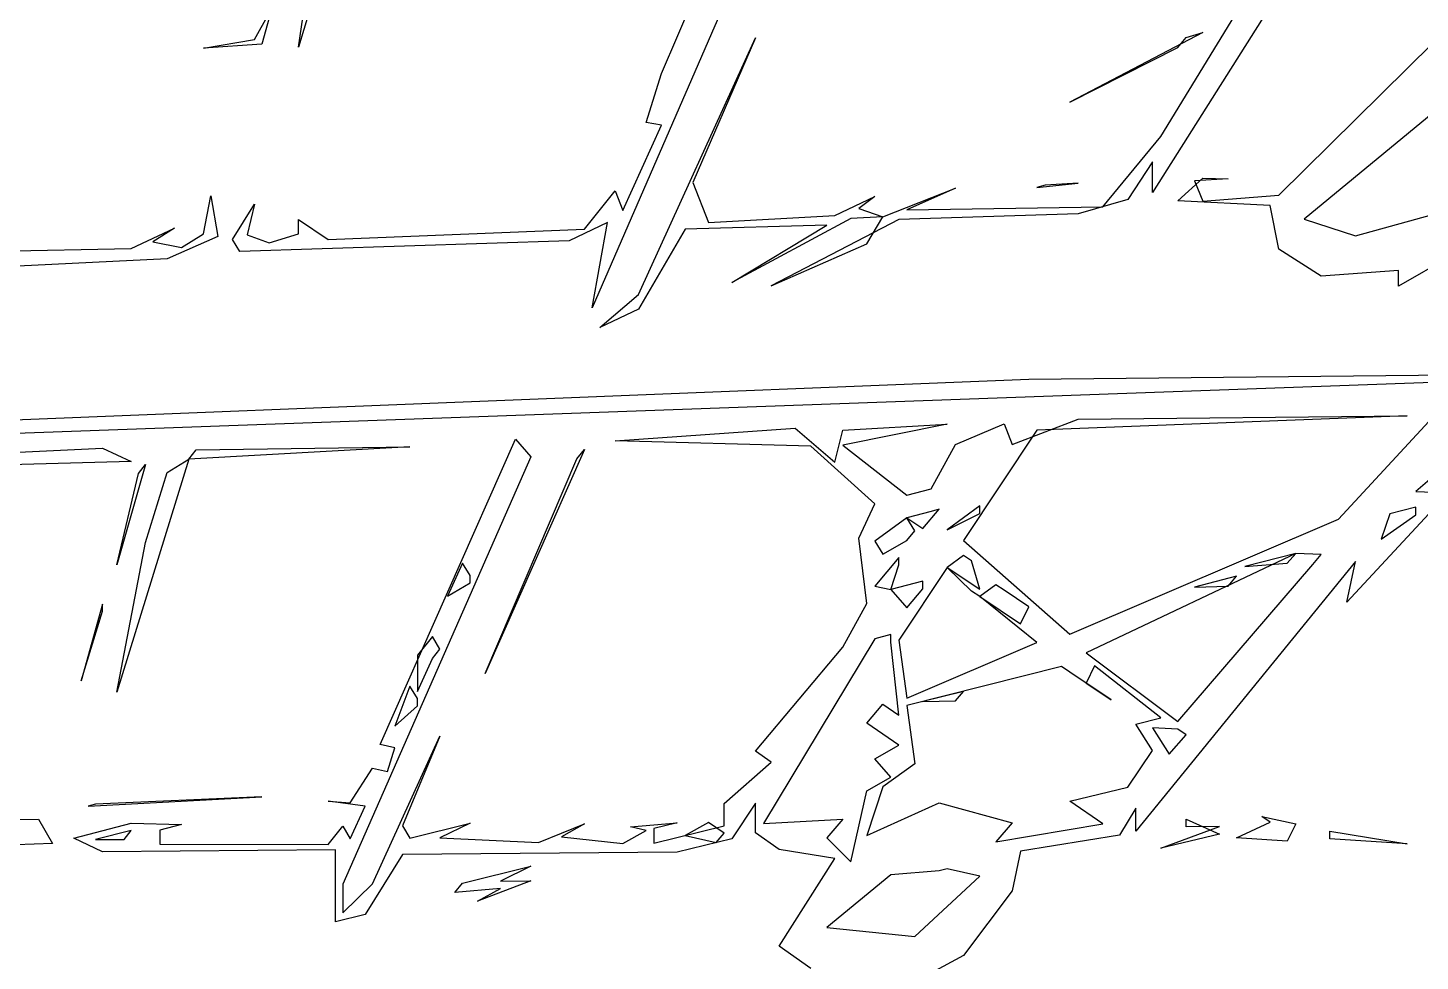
# Model space of a CAD drawing. Extents: x -13044 to 47959, y -15328 to 42462.
# Drawn here: x 15031 to 27140, y 20362 to 28482 of the extents above; entities that cross this region are included whole.
import ezdxf

# ---------------------------------------------------------------- set-up
doc = ezdxf.new("R2010")
doc.units = 0

msp = doc.modelspace()

# ---------------------------------------------------------------- linework, layer by layer
for p, q in [((20543.5583, 28083.5008), (22956.7695, 33728.0899)), ((20543.5583, 28083.5008, 3442.7083), (22956.7695, 33728.0899, 3833.3333)), ((23238.7798, 33627.8717), (19938.3684, 26047.2543)), ((23238.7798, 33627.8717, 3817.7083), (19938.3684, 26047.2543, 3291.6667)), ((18419.2407, 33243.2381), (17065.6933, 28339.4041)), ((18419.2407, 33243.2381, 3921.875), (17065.6933, 28339.4041, 3552.0833)), ((18877.4621, 33278.0237), (17385.1298, 28314.7201)), ((18877.4621, 33278.0237, 3911.4583), (17385.1298, 28314.7201, 3541.6667)), ((27102.3662, 30679.8982), (24813.4372, 27048.9879)), ((27102.3662, 30679.8982, 3489.5833), (24813.4372, 27048.9879, 3260.4167)), ((24885.9765, 27535.4513), (26280.5466, 29821.2956)), ((24885.9765, 27535.4513, 3296.875), (26280.5466, 29821.2956, 3442.7083)), ((17385.1298, 28314.7201), (17513.397, 29168.579)), ((17385.1298, 28314.7201, 3541.6667), (17513.397, 29168.579, 3609.375)), ((17002.0162, 28381.7151), (17129.4403, 28608.9762)), ((17002.0162, 28381.7151, 3557.2917), (17129.4403, 28608.9762, 3572.9167)), ((16558.2242, 28304.1229), (17002.0162, 28381.7151)), ((16558.2242, 28304.1229, 3562.5), (17002.0162, 28381.7151, 3557.2917)), ((17065.6933, 28339.4041), (16558.2242, 28304.1229)), ((17065.6933, 28339.4041, 3552.0833), (16558.2242, 28304.1229, 3562.5)), ((20341.1456, 26162.9883), (21360.1186, 28395.503)), ((20341.1456, 26162.9883, 3291.6667), (21360.1186, 28395.503, 3447.9167)), ((21360.1186, 28395.503), (20814.5119, 27135.7438)), ((21360.1186, 28395.503, 3447.9167), (20814.5119, 27135.7438, 3359.375)), ((25249.9512, 28441.1824), (24092.6865, 27836.0779)), ((25249.9512, 28441.1824, 3359.375), (24092.6865, 27836.0779, 3338.5417)), ((25031.3103, 28310.2035), (25104.1051, 28398.257)), ((25031.3103, 28310.2035, 3354.1667), (25104.1051, 28398.257, 3359.375)), ((25104.1051, 28398.257), (25249.9512, 28441.1824)), ((25104.1051, 28398.257, 3359.375), (25249.9512, 28441.1824, 3359.375)), ((25910.521, 27025.187), (27252.9472, 28352.4906)), ((25910.521, 27025.187, 3234.375), (27252.9472, 28352.4906, 3307.2917)), ((24092.6865, 27836.0779), (25031.3103, 28310.2035)), ((24092.6865, 27836.0779, 3338.5417), (25031.3103, 28310.2035, 3354.1667)), ((20408.5403, 27657.7233), (20543.5583, 28083.5008)), ((20408.5403, 27657.7233, 3411.4583), (20543.5583, 28083.5008, 3442.7083)), ((27252.9472, 27742.0983), (26132.2737, 26818.7171)), ((27252.9472, 27742.0983, 3260.4167), (26132.2737, 26818.7171, 3213.5417)), ((20206.5839, 26892.7803), (20543.5583, 27633.9677)), ((20206.5839, 26892.7803, 3354.1667), (20543.5583, 27633.9677, 3406.25)), ((20543.5583, 27633.9677), (20408.5403, 27657.7233)), ((20543.5583, 27633.9677, 3406.25), (20408.5403, 27657.7233, 3411.4583)), ((24379.978, 26925.8341), (24885.9765, 27535.4513)), ((24379.978, 26925.8341, 3260.4167), (24885.9765, 27535.4513, 3296.875)), ((24813.4372, 27315.0342), (24596.3277, 26987.3031)), ((24813.4372, 27315.0342, 3281.25), (24596.3277, 26987.3031, 3260.4167)), ((24813.4372, 27048.9879), (24813.4372, 27315.0342)), ((24813.4372, 27048.9879, 3260.4167), (24813.4372, 27315.0342, 3281.25)), ((20814.5119, 27135.7438), (20950.4495, 26789.1281)), ((20814.5119, 27135.7438, 3359.375), (20950.4495, 26789.1281, 3328.125)), ((23806.7291, 27092.8186), (24164.3839, 27129.2321)), ((23806.7291, 27092.8186, 3286.4583), (24164.3839, 27129.2321, 3281.25)), ((24164.3839, 27129.2321), (23878.0939, 27113.2863)), ((24164.3839, 27129.2321, 3281.25), (23878.0939, 27113.2863, 3286.4583)), ((25031.3103, 26977.6327), (25249.9512, 27173.0097)), ((25031.3103, 26977.6327, 3250), (25249.9512, 27173.0097, 3260.4167)), ((25469.3638, 27168.4852), (25176.9853, 27152.2788)), ((25469.3638, 27168.4852, 3255.2083), (25176.9853, 27152.2788, 3260.4167)), ((25176.9853, 27152.2788), (25249.9512, 26972.7719)), ((25176.9853, 27152.2788, 3260.4167), (25249.9512, 26972.7719, 3244.7917)), ((25249.9512, 27173.0097), (25469.3638, 27168.4852)), ((25249.9512, 27173.0097, 3260.4167), (25469.3638, 27168.4852, 3255.2083)), ((16558.2242, 26690.063), (16621.4152, 27019.6682)), ((16558.2242, 26690.063, 3427.0833), (16621.4152, 27019.6682, 3453.125)), ((16621.4152, 27019.6682), (16684.6753, 26666.0156)), ((16621.4152, 27019.6682, 3453.125), (16684.6753, 26666.0156, 3421.875)), ((19871.5029, 26730.481), (20139.4168, 27065.0538)), ((19871.5029, 26730.481, 3348.9583), (20139.4168, 27065.0538, 3369.7917)), ((20139.4168, 27065.0538), (20206.5839, 26892.7803)), ((20139.4168, 27065.0538, 3369.7917), (20206.5839, 26892.7803, 3354.1667)), ((22049.151, 26848.849), (22396.6326, 27014.4681)), ((22049.151, 26848.849, 3307.2917), (22396.6326, 27014.4681, 3312.5)), ((22396.6326, 27014.4681), (22257.401, 26909.023)), ((22396.6326, 27014.4681, 3312.5), (22257.401, 26909.023, 3307.2917)), ((22466.3683, 26838.9015), (23097.6119, 27086.2124)), ((22466.3683, 26838.9015, 3296.875), (23097.6119, 27086.2124, 3302.0833)), ((23097.6119, 27086.2124), (22676.0567, 26899.266)), ((23097.6119, 27086.2124, 3302.0833), (22676.0567, 26899.266, 3296.875)), ((23878.0939, 27113.2863), (23806.7291, 27092.8186)), ((23878.0939, 27113.2863, 3286.4583), (23806.7291, 27092.8186, 3286.4583)), ((25249.9512, 26972.7719), (25910.521, 27025.187)), ((25249.9512, 26972.7719, 3244.7917), (25910.521, 27025.187, 3234.375)), ((28317.1629, 27018.5706), (26952.1439, 26235.7774)), ((28317.1629, 27018.5706, 3182.2917), (26952.1439, 26235.7774, 3151.0417)), ((16811.4032, 26641.9155), (17002.0162, 26948.4125)), ((16811.4032, 26641.9155, 3416.6667), (17002.0162, 26948.4125, 3437.5)), ((17002.0162, 26948.4125), (16938.4089, 26680.0459)), ((17002.0162, 26948.4125, 3437.5), (16938.4089, 26680.0459, 3416.6667)), ((22257.401, 26909.023), (22466.3683, 26838.9015)), ((22257.401, 26909.023, 3307.2917), (22466.3683, 26838.9015, 3296.875)), ((22676.0567, 26899.266), (24379.978, 26925.8341)), ((22676.0567, 26899.266, 3296.875), (24379.978, 26925.8341, 3260.4167)), ((24596.3277, 26987.3031), (24164.3839, 26864.5798)), ((24596.3277, 26987.3031, 3260.4167), (24164.3839, 26864.5798, 3260.4167)), ((25836.7778, 26937.3721), (25031.3103, 26977.6327)), ((25836.7778, 26937.3721, 3229.1667), (25031.3103, 26977.6327, 3250)), ((25910.521, 26555.4828), (25836.7778, 26937.3721)), ((25910.521, 26555.4828, 3197.9167), (25836.7778, 26937.3721, 3229.1667)), ((26578.1484, 26673.4076), (27555.19, 26944.1838)), ((26578.1484, 26673.4076, 3192.7083), (27555.19, 26944.1838, 3192.7083)), ((17385.1298, 26689.1167), (17385.1298, 26814.1632)), ((17385.1298, 26814.1632), (17641.947, 26640.622)), ((17385.1298, 26689.1167, 3406.25), (17385.1298, 26814.1632, 3416.6667)), ((17385.1298, 26814.1632, 3416.6667), (17641.947, 26640.622, 3395.8333)), ((20072.3252, 26789.3714), (19737.9971, 26627.5444)), ((20072.3252, 26789.3714, 3348.9583), (19737.9971, 26627.5444, 3343.75)), ((19938.3684, 26047.2543), (20072.3252, 26789.3714)), ((19938.3684, 26047.2543, 3291.6667), (20072.3252, 26789.3714, 3348.9583)), ((21979.8932, 26763.8467), (20746.6585, 26729.8048)), ((21979.8932, 26763.8467, 3302.0833), (20746.6585, 26729.8048, 3328.125)), ((20950.4495, 26789.1281), (22049.151, 26848.849)), ((20950.4495, 26789.1281, 3328.125), (22049.151, 26848.849, 3307.2917)), ((22187.9048, 26823.8402), (21154.9351, 26267.7282)), ((22187.9048, 26823.8402, 3302.0833), (21154.9351, 26267.7282, 3281.25)), ((21154.9351, 26267.7282), (21979.8932, 26763.8467)), ((21154.9351, 26267.7282, 3281.25), (21979.8932, 26763.8467, 3302.0833)), ((22606.0802, 26813.795), (21497.2972, 26236.2728)), ((22606.0802, 26813.795, 3291.6667), (21497.2972, 26236.2728, 3270.8333)), ((22466.3683, 26838.9015), (22187.9048, 26823.8402)), ((22466.3683, 26838.9015, 3296.875), (22187.9048, 26823.8402, 3302.0833)), ((22326.9769, 26603.2443), (22466.3683, 26838.9015)), ((22326.9769, 26603.2443, 3281.25), (22466.3683, 26838.9015, 3296.875)), ((24164.3839, 26864.5798), (22606.0802, 26813.795)), ((24164.3839, 26864.5798, 3260.4167), (22606.0802, 26813.795, 3291.6667)), ((26132.2737, 26818.7171), (26578.1484, 26673.4076)), ((26132.2737, 26818.7171, 3213.5417), (26578.1484, 26673.4076, 3192.7083)), ((15930.0909, 26562.5485), (16306.1493, 26738.0006)), ((15930.0909, 26562.5485, 3432.2917), (16306.1493, 26738.0006, 3437.5)), ((16306.1493, 26738.0006), (16117.8131, 26619.2099)), ((16306.1493, 26738.0006, 3437.5), (16117.8131, 26619.2099, 3432.2917)), ((16684.6753, 26666.0156), (16243.3022, 26471.3567)), ((16684.6753, 26666.0156, 3421.875), (16243.3022, 26471.3567, 3416.6667)), ((16369.0649, 26571.0916), (16558.2242, 26690.063)), ((16369.0649, 26571.0916, 3421.875), (16558.2242, 26690.063, 3427.0833)), ((16874.8712, 26536.4718), (16811.4032, 26641.9155)), ((16874.8712, 26536.4718, 3406.25), (16811.4032, 26641.9155, 3416.6667)), ((16938.4089, 26680.0459), (17129.4403, 26612.6267)), ((16938.4089, 26680.0459, 3416.6667), (17129.4403, 26612.6267, 3406.25)), ((17129.4403, 26612.6267), (17385.1298, 26689.1167)), ((17129.4403, 26612.6267, 3406.25), (17385.1298, 26689.1167, 3406.25)), ((17641.947, 26640.622), (19871.5029, 26730.481)), ((17641.947, 26640.622, 3395.8333), (19871.5029, 26730.481, 3348.9583)), ((20746.6585, 26729.8048), (20341.1456, 26034.7676)), ((20746.6585, 26729.8048, 3328.125), (20341.1456, 26034.7676, 3281.25)), ((14207.0816, 26529.0158), (15930.0909, 26562.5485)), ((14207.0816, 26529.0158, 3473.9583), (15930.0909, 26562.5485, 3432.2917)), ((16117.8131, 26619.2099), (16369.0649, 26571.0916)), ((16117.8131, 26619.2099, 3432.2917), (16369.0649, 26571.0916, 3421.875)), ((19737.9971, 26627.5444), (16874.8712, 26536.4718)), ((19737.9971, 26627.5444, 3343.75), (16874.8712, 26536.4718, 3406.25)), ((21497.2972, 26236.2728), (22326.9769, 26603.2443)), ((21497.2972, 26236.2728, 3270.8333), (22326.9769, 26603.2443, 3281.25)), ((26280.5466, 26321.7335), (25910.521, 26555.4828)), ((26280.5466, 26321.7335, 3171.875), (25910.521, 26555.4828, 3197.9167)), ((16243.3022, 26471.3567), (13604.1677, 26344.4445)), ((16243.3022, 26471.3567, 3416.6667), (13604.1677, 26344.4445, 3473.9583)), ((26952.1439, 26371.0972), (26280.5466, 26321.7335)), ((26952.1439, 26371.0972, 3161.4583), (26280.5466, 26321.7335, 3171.875)), ((26952.1439, 26235.7774), (26952.1439, 26371.0972)), ((26952.1439, 26235.7774, 3151.0417), (26952.1439, 26371.0972, 3161.4583)), ((20005.3091, 25874.699), (20341.1456, 26162.9883)), ((20005.3091, 25874.699, 3276.0417), (20341.1456, 26162.9883, 3291.6667)), ((20341.1456, 26034.7676), (20005.3091, 25874.699)), ((20341.1456, 26034.7676, 3281.25), (20005.3091, 25874.699, 3276.0417)), ((29790.4694, 25488.1527), (13185.9327, 24890.5001)), ((29790.4694, 25488.1527, 3036.4583), (13185.9327, 24890.5001, 3359.375)), ((23735.4472, 25424.0554), (29790.4694, 25488.1527)), ((23735.4472, 25424.0554, 3156.25), (29790.4694, 25488.1527, 3036.4583)), ((10173.6424, 24883.6916), (23735.4472, 25424.0554)), ((10173.6424, 24883.6916, 3437.5), (23735.4472, 25424.0554, 3156.25)), ((23593.131, 24858.298), (24164.3839, 25078.1768)), ((23593.131, 24858.298, 3114.5833), (24164.3839, 25078.1768, 3119.7917)), ((27027.2103, 25105.356), (23806.7291, 24981.7452)), ((27027.2103, 25105.356, 3062.5), (23806.7291, 24981.7452, 3119.7917)), ((24164.3839, 25078.1768), (27027.2103, 25105.356)), ((24164.3839, 25078.1768, 3119.7917), (27027.2103, 25105.356, 3062.5)), ((26429.171, 24206.4738), (27252.9472, 25097.0651)), ((26429.171, 24206.4738, 3005.2083), (27252.9472, 25097.0651, 3057.2917)), ((20139.4168, 24888.9852), (21703.652, 24998.2861)), ((20139.4168, 24888.9852, 3192.7083), (21703.652, 24998.2861, 3166.6667)), ((21703.652, 24998.2861), (22049.151, 24702.9455)), ((21703.652, 24998.2861, 3166.6667), (22049.151, 24702.9455, 3135.4167)), ((22049.151, 24702.9455), (22118.4882, 24982.0105)), ((22049.151, 24702.9455, 3135.4167), (22118.4882, 24982.0105, 3156.25)), ((22118.4882, 24982.0105), (23027.15, 25033.7634)), ((23027.15, 25033.7634), (22118.4882, 24851.8812)), ((22118.4882, 24982.0105, 3156.25), (23027.15, 25033.7634, 3140.625)), ((23027.15, 25033.7634, 3140.625), (22118.4882, 24851.8812, 3145.8333)), ((23097.6119, 24856.1418), (23522.0966, 25036.6384)), ((23097.6119, 24856.1418, 3125), (23522.0966, 25036.6384, 3130.2083)), ((23806.7291, 24981.7452), (23168.1551, 24022.0333)), ((23806.7291, 24981.7452, 3119.7917), (23168.1551, 24022.0333, 3057.2917)), ((23522.0966, 25036.6384), (23593.131, 24858.298)), ((23522.0966, 25036.6384, 3130.2083), (23593.131, 24858.298, 3114.5833)), ((13185.9327, 24709.6943), (15680.7444, 24823.8679)), ((13185.9327, 24709.6943, 3343.75), (15680.7444, 24823.8679, 3291.6667)), ((15680.7444, 24823.8679), (15930.0909, 24710.2892)), ((15680.7444, 24823.8679, 3291.6667), (15930.0909, 24710.2892, 3276.0417)), ((18354.0709, 24835.5007), (16432.0492, 24729.6905)), ((18354.0709, 24835.5007, 3229.1667), (16432.0492, 24729.6905, 3265.625)), ((16495.1023, 24809.6842), (18354.0709, 24835.5007)), ((16495.1023, 24809.6842, 3270.8333), (18354.0709, 24835.5007, 3229.1667)), ((18094.1135, 22246.3246), (19273.0778, 24903.0365)), ((18094.1135, 22246.3246, 3020.8333), (19273.0778, 24903.0365, 3213.5417)), ((19273.0778, 24903.0365), (19405.5402, 24749.2075)), ((19273.0778, 24903.0365, 3213.5417), (19405.5402, 24749.2075, 3197.9167)), ((21841.6148, 24841.4027), (20139.4168, 24888.9852)), ((21841.6148, 24841.4027, 3151.0417), (20139.4168, 24888.9852, 3192.7083)), ((22396.6326, 24340.6963), (21841.6148, 24841.4027)), ((22396.6326, 24340.6963, 3098.9583), (21841.6148, 24841.4027, 3151.0417)), ((22118.4882, 24851.8812), (22676.0567, 24415.4351)), ((22118.4882, 24851.8812, 3145.8333), (22676.0567, 24415.4351, 3098.9583)), ((22886.47, 24471.7152), (23097.6119, 24856.1418)), ((22886.47, 24471.7152, 3098.9583), (23097.6119, 24856.1418, 3125)), ((27555.19, 24836.6909), (27102.3662, 24447.7707)), ((27555.19, 24836.6909, 3031.25), (27102.3662, 24447.7707, 3010.4167)), ((15930.0909, 24710.2892), (13126.4382, 24632.043)), ((15930.0909, 24710.2892, 3276.0417), (13126.4382, 24632.043, 3338.5417)), ((16432.0492, 24729.6905), (15805.2823, 22701.0289)), ((16432.0492, 24729.6905, 3265.625), (15805.2823, 22701.0289, 3109.375)), ((16243.3022, 24614.0525), (16432.0492, 24729.6905)), ((16243.3022, 24614.0525, 3260.4167), (16432.0492, 24729.6905, 3265.625)), ((16432.0492, 24729.6905), (16495.1023, 24809.6842)), ((16432.0492, 24729.6905, 3265.625), (16495.1023, 24809.6842, 3270.8333)), ((19405.5402, 24749.2075), (17770.7809, 21033.3007)), ((19405.5402, 24749.2075, 3197.9167), (17770.7809, 21033.3007, 2927.0833)), ((19871.5029, 24814.7359), (19009.0398, 22864.0461)), ((19871.5029, 24814.7359, 3192.7083), (19009.0398, 22864.0461, 3052.0833)), ((19009.0398, 22864.0461), (19804.7125, 24732.4033)), ((19009.0398, 22864.0461, 3052.0833), (19804.7125, 24732.4033, 3187.5)), ((19804.7125, 24732.4033), (19871.5029, 24814.7359)), ((19804.7125, 24732.4033, 3187.5), (19871.5029, 24814.7359, 3192.7083)), ((16055.171, 24684.2191), (15805.2823, 23811.1782)), ((16055.171, 24684.2191, 3270.8333), (15805.2823, 23811.1782, 3203.125)), ((15805.2823, 23811.1782), (15992.597, 24604.598)), ((15805.2823, 23811.1782, 3203.125), (15992.597, 24604.598, 3265.625)), ((15992.597, 24604.598), (16055.171, 24684.2191)), ((15992.597, 24604.598, 3265.625), (16055.171, 24684.2191, 3270.8333)), ((16055.171, 24004.3187), (16243.3022, 24614.0525)), ((16055.171, 24004.3187, 3213.5417), (16243.3022, 24614.0525, 3260.4167)), ((22676.0567, 24415.4351), (22886.47, 24471.7152)), ((22676.0567, 24415.4351, 3098.9583), (22886.47, 24471.7152, 3098.9583)), ((22257.401, 24042.8986), (22396.6326, 24340.6963)), ((22257.401, 24042.8986, 3078.125), (22396.6326, 24340.6963, 3098.9583)), ((27403.888, 24457.7655), (26503.6155, 23484.0569)), ((27403.888, 24457.7655, 3005.2083), (26503.6155, 23484.0569, 2947.9167)), ((27102.3662, 24447.7707), (27328.3725, 24438.2969)), ((27102.3662, 24447.7707, 3010.4167), (27328.3725, 24438.2969, 3005.2083)), ((22676.0567, 24219.3432), (22396.6326, 24014.6266)), ((22676.0567, 24219.3432, 3083.3333), (22396.6326, 24014.6266, 3072.9167)), ((22886.47, 24275.2844), (22676.0567, 24219.3432)), ((22886.47, 24275.2844, 3083.3333), (22676.0567, 24219.3432, 3083.3333)), ((22676.0567, 24219.3432), (22816.2515, 24125.7374)), ((22746.1138, 24107.1656), (22676.0567, 24219.3432)), ((22676.0567, 24219.3432, 3083.3333), (22816.2515, 24125.7374, 3072.9167)), ((22746.1138, 24107.1656, 3072.9167), (22676.0567, 24219.3432, 3083.3333)), ((22816.2515, 24125.7374), (22956.7695, 24293.9745)), ((22816.2515, 24125.7374, 3072.9167), (22956.7695, 24293.9745, 3083.3333)), ((22956.7695, 24293.9745), (22886.47, 24275.2844)), ((22956.7695, 24293.9745, 3083.3333), (22886.47, 24275.2844, 3083.3333)), ((23309.4861, 24322.0449), (23027.15, 24116.0287)), ((23309.4861, 24322.0449, 3078.125), (23027.15, 24116.0287, 3067.7083)), ((23027.15, 24116.0287), (23309.4861, 24256.3409)), ((23027.15, 24116.0287, 3067.7083), (23309.4861, 24256.3409, 3072.9167)), ((23309.4861, 24256.3409), (23309.4861, 24322.0449)), ((23309.4861, 24256.3409, 3072.9167), (23309.4861, 24322.0449, 3078.125)), ((26877.1668, 24254.3519), (26802.2788, 24032.3471)), ((26877.1668, 24254.3519, 3000), (26802.2788, 24032.3471, 2984.375)), ((26802.2788, 24032.3471), (27102.3662, 24244.5492)), ((26802.2788, 24032.3471, 2984.375), (27102.3662, 24244.5492, 2994.7917)), ((27102.3662, 24312.2897), (26877.1668, 24254.3519)), ((27102.3662, 24312.2897, 3000), (26877.1668, 24254.3519, 3000)), ((27102.3662, 24244.5492), (27102.3662, 24312.2897)), ((27102.3662, 24244.5492, 2994.7917), (27102.3662, 24312.2897, 3000)), ((22676.0567, 24023.2512), (22746.1138, 24107.1656)), ((22676.0567, 24023.2512, 3067.7083), (22746.1138, 24107.1656, 3072.9167)), ((24092.6865, 23207.3573), (26429.171, 24206.4738)), ((24092.6865, 23207.3573, 2973.9583), (26429.171, 24206.4738, 3005.2083)), ((15805.2823, 22701.0289), (16055.171, 24004.3187)), ((15805.2823, 22701.0289, 3109.375), (16055.171, 24004.3187, 3213.5417)), ((22326.9769, 23474.77), (22257.401, 24042.8986)), ((22326.9769, 23474.77, 3031.25), (22257.401, 24042.8986, 3078.125)), ((22396.6326, 24014.6266), (22466.3683, 23902.5891)), ((22396.6326, 24014.6266, 3072.9167), (22466.3683, 23902.5891, 3062.5)), ((22466.3683, 23902.5891), (22676.0567, 24023.2512)), ((22466.3683, 23902.5891, 3062.5), (22676.0567, 24023.2512, 3067.7083)), ((23168.1551, 24022.0333), (24092.6865, 23207.3573)), ((23168.1551, 24022.0333, 3057.2917), (24092.6865, 23207.3573, 2973.9583)), ((22606.0802, 23874.1069), (22396.6326, 23623.3429)), ((22606.0802, 23874.1069, 3057.2917), (22396.6326, 23623.3429, 3041.6667)), ((22606.0802, 23808.7805), (22606.0802, 23874.1069)), ((22606.0802, 23808.7805, 3052.0833), (22606.0802, 23874.1069, 3057.2917)), ((23168.1551, 23890.7769), (23027.15, 23788.2663)), ((23168.1551, 23890.7769, 3046.875), (23027.15, 23788.2663, 3041.6667)), ((23238.7798, 23843.6219), (23168.1551, 23890.7769)), ((23238.7798, 23843.6219, 3041.6667), (23168.1551, 23890.7769, 3046.875)), ((26058.2687, 23909.3117), (24236.1649, 23045.2804)), ((26058.2687, 23909.3117, 2989.5833), (24236.1649, 23045.2804, 2958.3333)), ((26058.2687, 23909.3117), (25616.0697, 23796.0207)), ((26058.2687, 23909.3117, 2989.5833), (25616.0697, 23796.0207, 2989.5833)), ((25984.3512, 23823.2338), (26058.2687, 23909.3117)), ((25984.3512, 23823.2338, 2984.375), (26058.2687, 23909.3117, 2989.5833)), ((26280.5466, 23898.9598), (26058.2687, 23909.3117)), ((26280.5466, 23898.9598, 2984.375), (26058.2687, 23909.3117, 2989.5833)), ((26206.3662, 23812.7353), (26280.5466, 23898.9598)), ((26206.3662, 23812.7353, 2979.1667), (26280.5466, 23898.9598, 2984.375)), ((18811.7832, 23824.8653), (18680.6445, 23536.421)), ((18811.7832, 23824.8653, 3135.4167), (18680.6445, 23536.421, 3114.5833)), ((18877.4621, 23716.0306), (18811.7832, 23824.8653)), ((18877.4621, 23716.0306, 3125), (18811.7832, 23824.8653, 3135.4167)), ((22536.1841, 23594.5563), (22606.0802, 23808.7805)), ((22536.1841, 23594.5563, 3036.4583), (22606.0802, 23808.7805, 3052.0833)), ((23027.15, 23788.2663), (22606.0802, 23155.5165)), ((23027.15, 23788.2663, 3041.6667), (22606.0802, 23155.5165, 3000)), ((23027.15, 23788.2663), (23309.4861, 23599.3002)), ((23238.7798, 23580.9575), (23027.15, 23788.2663)), ((23027.15, 23788.2663, 3041.6667), (23309.4861, 23599.3002, 3020.8333)), ((23238.7798, 23580.9575, 3020.8333), (23027.15, 23788.2663, 3041.6667)), ((23309.4861, 23599.3002), (23238.7798, 23843.6219)), ((23309.4861, 23599.3002, 3020.8333), (23238.7798, 23843.6219, 3041.6667)), ((26578.1484, 23840.1273), (24668.6129, 21493.8351)), ((26578.1484, 23840.1273, 2973.9583), (24668.6129, 21493.8351, 2828.125)), ((25031.3103, 22446.8921), (26206.3662, 23812.7353)), ((25031.3103, 22446.8921, 2895.8333), (26206.3662, 23812.7353, 2979.1667)), ((25616.0697, 23796.0207), (25984.3512, 23823.2338)), ((25616.0697, 23796.0207, 2989.5833), (25984.3512, 23823.2338, 2984.375)), ((26503.6155, 23484.0569), (26578.1484, 23840.1273)), ((26503.6155, 23484.0569, 2947.9167), (26578.1484, 23840.1273, 2973.9583)), ((18680.6445, 23536.421), (18877.4621, 23652.7062)), ((18680.6445, 23536.421, 3114.5833), (18877.4621, 23652.7062, 3119.7917)), ((18877.4621, 23652.7062), (18877.4621, 23716.0306)), ((18877.4621, 23652.7062, 3119.7917), (18877.4621, 23716.0306, 3125)), ((22396.6326, 23623.3429), (22536.1841, 23594.5563)), ((22396.6326, 23623.3429, 3041.6667), (22536.1841, 23594.5563, 3036.4583)), ((22816.2515, 23667.6626), (22536.1841, 23594.5563)), ((22816.2515, 23667.6626, 3036.4583), (22536.1841, 23594.5563, 3036.4583)), ((22816.2515, 23602.2234), (22816.2515, 23667.6626)), ((22816.2515, 23602.2234, 3031.25), (22816.2515, 23667.6626, 3036.4583)), ((23451.1444, 23636.0493), (23309.4861, 23533.5961)), ((23451.1444, 23636.0493, 3020.8333), (23309.4861, 23533.5961, 3015.625)), ((23522.0966, 23588.6375), (23451.1444, 23636.0493)), ((23522.0966, 23588.6375, 3015.625), (23451.1444, 23636.0493, 3020.8333)), ((25542.6736, 23710.3135), (25176.9853, 23616.8208)), ((25542.6736, 23710.3135, 2984.375), (25176.9853, 23616.8208, 2984.375)), ((25176.9853, 23616.8208), (25469.3638, 23624.7073)), ((25176.9853, 23616.8208, 2984.375), (25469.3638, 23624.7073, 2979.1667)), ((25469.3638, 23624.7073), (25542.6736, 23710.3135)), ((25469.3638, 23624.7073, 2979.1667), (25542.6736, 23710.3135, 2984.375)), ((22536.1841, 23594.5563), (22676.0567, 23434.9755)), ((22536.1841, 23594.5563, 3036.4583), (22676.0567, 23434.9755, 3020.8333)), ((22676.0567, 23434.9755), (22816.2515, 23602.2234)), ((22676.0567, 23434.9755, 3020.8333), (22816.2515, 23602.2234, 3031.25)), ((23309.4861, 23533.5961), (23238.7798, 23580.9575)), ((23309.4861, 23533.5961, 3015.625), (23238.7798, 23580.9575, 3020.8333)), ((23806.7291, 23134.5559), (23309.4861, 23533.5961)), ((23309.4861, 23533.5961), (23664.2478, 23295.9654)), ((23806.7291, 23134.5559, 2973.9583), (23309.4861, 23533.5961, 3015.625)), ((23309.4861, 23533.5961, 3015.625), (23664.2478, 23295.9654, 2989.5833)), ((23735.4472, 23446.0722), (23522.0966, 23588.6375)), ((23735.4472, 23446.0722, 3000), (23522.0966, 23588.6375, 3015.625)), ((15680.7444, 23468.4897), (15494.443, 22802.0777)), ((15680.7444, 23468.4897, 3177.0833), (15494.443, 22802.0777, 3125)), ((15494.443, 22802.0777), (15680.7444, 23406.8816)), ((15494.443, 22802.0777, 3125), (15680.7444, 23406.8816, 3171.875)), ((15680.7444, 23406.8816), (15680.7444, 23468.4897)), ((15680.7444, 23406.8816, 3171.875), (15680.7444, 23468.4897, 3177.0833)), ((22118.4882, 23095.1369), (22326.9769, 23474.77)), ((22118.4882, 23095.1369, 3005.2083), (22326.9769, 23474.77, 3031.25)), ((23664.2478, 23295.9654), (23735.4472, 23446.0722)), ((23664.2478, 23295.9654, 2989.5833), (23735.4472, 23446.0722, 3000)), ((18549.7973, 23185.4694), (18419.2407, 23024.5321)), ((18549.7973, 23185.4694, 3088.5417), (18419.2407, 23024.5321, 3078.125)), ((18615.1846, 23076.5213), (18549.7973, 23185.4694)), ((18615.1846, 23076.5213, 3078.125), (18549.7973, 23185.4694, 3088.5417)), ((22396.6326, 23166.8453), (21428.6688, 21558.7157)), ((22396.6326, 23166.8453, 3005.2083), (21428.6688, 21558.7157, 2895.8333)), ((22536.1841, 23202.823), (22396.6326, 23166.8453)), ((22536.1841, 23202.823, 3005.2083), (22396.6326, 23166.8453, 3005.2083)), ((22536.1841, 23137.5342), (22536.1841, 23202.823)), ((22536.1841, 23137.5342, 3000), (22536.1841, 23202.823, 3005.2083)), ((22606.0802, 22502.2525), (22536.1841, 23137.5342)), ((22606.0802, 22502.2525, 2947.9167), (22536.1841, 23137.5342, 3000)), ((22606.0802, 23155.5165), (22676.0567, 22650.6078)), ((22606.0802, 23155.5165, 3000), (22676.0567, 22650.6078, 2958.3333)), ((22676.0567, 22650.6078), (23806.7291, 23134.5559)), ((22676.0567, 22650.6078, 2958.3333), (23806.7291, 23134.5559, 2973.9583)), ((18419.2407, 23024.5321), (18419.2407, 22709.1399)), ((18419.2407, 23024.5321, 3078.125), (18419.2407, 22709.1399, 3052.0833)), ((18549.7973, 22996.0238), (18615.1846, 23076.5213)), ((18549.7973, 22996.0238, 3072.9167), (18615.1846, 23076.5213, 3078.125)), ((21360.1186, 22188.3899), (22118.4882, 23095.1369)), ((21360.1186, 22188.3899, 2947.9167), (22118.4882, 23095.1369, 3005.2083)), ((24236.1649, 23045.2804), (25031.3103, 22446.8921)), ((24236.1649, 23045.2804, 2958.3333), (25031.3103, 22446.8921, 2895.8333)), ((18419.2407, 22709.1399), (18549.7973, 22996.0238)), ((18419.2407, 22709.1399, 3052.0833), (18549.7973, 22996.0238, 3072.9167)), ((24021.0724, 22924.7807), (22676.0567, 22585.2439)), ((24021.0724, 22924.7807, 2953.125), (22676.0567, 22585.2439, 2953.125)), ((24092.6865, 22876.7344), (24021.0724, 22924.7807)), ((24092.6865, 22876.7344, 2947.9167), (24021.0724, 22924.7807, 2953.125)), ((24308.0295, 22930.9802), (24236.1649, 22780.474)), ((24308.0295, 22930.9802, 2947.9167), (24236.1649, 22780.474, 2937.5)), ((24885.9765, 22477.6127), (24308.0295, 22930.9802)), ((24885.9765, 22477.6127, 2901.0417), (24308.0295, 22930.9802, 2947.9167)), ((24452.0104, 22635.662), (24092.6865, 22876.7344)), ((24452.0104, 22635.662, 2921.875), (24092.6865, 22876.7344, 2947.9167)), ((24236.1649, 22780.474), (24452.0104, 22635.662)), ((24236.1649, 22780.474, 2937.5), (24452.0104, 22635.662, 2921.875)), ((18354.0709, 22755.0671), (18223.9482, 22405.9536)), ((18354.0709, 22755.0671, 3057.2917), (18223.9482, 22405.9536, 3031.25)), ((18419.2407, 22646.0615), (18354.0709, 22755.0671)), ((18419.2407, 22646.0615, 3046.875), (18354.0709, 22755.0671, 3057.2917)), ((18419.2407, 22582.9831), (18419.2407, 22646.0615)), ((18419.2407, 22582.9831, 3041.6667), (18419.2407, 22646.0615, 3046.875)), ((23168.1551, 22709.4696), (22816.2515, 22620.6347)), ((23168.1551, 22709.4696, 2953.125), (22816.2515, 22620.6347, 2953.125)), ((23097.6119, 22626.0713), (23168.1551, 22709.4696)), ((23097.6119, 22626.0713, 2947.9167), (23168.1551, 22709.4696, 2953.125)), ((18223.9482, 22405.9536), (18419.2407, 22582.9831)), ((18223.9482, 22405.9536, 3031.25), (18419.2407, 22582.9831, 3041.6667)), ((22326.9769, 22431.9453), (22466.3683, 22597.5613)), ((22326.9769, 22431.9453, 2947.9167), (22466.3683, 22597.5613, 2958.3333)), ((22466.3683, 22597.5613), (22606.0802, 22502.2525)), ((22466.3683, 22597.5613, 2958.3333), (22606.0802, 22502.2525, 2947.9167)), ((22676.0567, 22585.2439), (22746.1138, 22079.7164)), ((22676.0567, 22585.2439, 2953.125), (22746.1138, 22079.7164, 2911.4583)), ((22816.2515, 22620.6347), (23097.6119, 22626.0713)), ((22816.2515, 22620.6347, 2953.125), (23097.6119, 22626.0713, 2947.9167)), ((22606.0802, 22240.9469), (22326.9769, 22431.9453)), ((22606.0802, 22240.9469, 2927.0833), (22326.9769, 22431.9453, 2947.9167)), ((24668.6129, 22423.9083), (24885.9765, 22477.6127)), ((24668.6129, 22423.9083, 2901.0417), (24885.9765, 22477.6127, 2901.0417)), ((24813.4372, 22193.6441), (24668.6129, 22423.9083)), ((24813.4372, 22193.6441, 2880.2083), (24668.6129, 22423.9083, 2901.0417)), ((18029.3039, 21034.9994), (18615.1846, 22318.3176)), ((18029.3039, 21034.9994, 2921.875), (18615.1846, 22318.3176, 3015.625)), ((18615.1846, 22318.3176), (18288.9735, 21540.7735)), ((18615.1846, 22318.3176, 3015.625), (18288.9735, 21540.7735, 2958.3333)), ((25031.3103, 22380.2635), (24813.4372, 22393.1788)), ((24813.4372, 22393.1788), (24958.6008, 22162.6086)), ((25031.3103, 22380.2635, 2890.625), (24813.4372, 22393.1788, 2895.8333)), ((24813.4372, 22393.1788, 2895.8333), (24958.6008, 22162.6086, 2875)), ((24958.6008, 22162.6086), (25104.1051, 22331.5033)), ((24958.6008, 22162.6086, 2875), (25104.1051, 22331.5033, 2885.4167)), ((25104.1051, 22331.5033), (25031.3103, 22380.2635)), ((25104.1051, 22331.5033, 2885.4167), (25031.3103, 22380.2635, 2890.625)), ((18223.9482, 22217.0329), (18094.1135, 22246.3246)), ((18223.9482, 22217.0329, 3015.625), (18094.1135, 22246.3246, 3020.8333)), ((18158.9949, 22011.4014), (18223.9482, 22217.0329)), ((18158.9949, 22011.4014, 3000), (18223.9482, 22217.0329, 3015.625)), ((21497.2972, 22093.4836), (21360.1186, 22188.3899)), ((21497.2972, 22093.4836, 2937.5), (21360.1186, 22188.3899, 2947.9167)), ((22396.6326, 22123.4221), (22606.0802, 22240.9469)), ((22396.6326, 22123.4221, 2921.875), (22606.0802, 22240.9469, 2927.0833)), ((24596.3277, 21874.8888), (24813.4372, 22193.6441)), ((24596.3277, 21874.8888, 2859.375), (24813.4372, 22193.6441, 2880.2083)), ((17835.3046, 21739.8299), (18029.3039, 22040.9045)), ((17835.3046, 21739.8299, 2984.375), (18029.3039, 22040.9045, 3005.2083)), ((18029.3039, 22040.9045), (18158.9949, 22011.4014)), ((18029.3039, 22040.9045, 3005.2083), (18158.9949, 22011.4014, 3000)), ((21086.6958, 21732.4499), (21497.2972, 22093.4836)), ((21086.6958, 21732.4499, 2916.6667), (21497.2972, 22093.4836, 2937.5)), ((22536.1841, 21962.3344), (22396.6326, 22123.4221)), ((22536.1841, 21962.3344, 2906.25), (22396.6326, 22123.4221, 2921.875)), ((22746.1138, 22079.7164), (22466.3683, 21879.7961)), ((22746.1138, 22079.7164, 2911.4583), (22466.3683, 21879.7961, 2901.0417)), ((22326.9769, 21845.3564), (22536.1841, 21962.3344)), ((22326.9769, 21845.3564, 2901.0417), (22536.1841, 21962.3344, 2906.25)), ((22187.9048, 21225.0787), (22326.9769, 21845.3564)), ((22187.9048, 21225.0787, 2854.1667), (22326.9769, 21845.3564, 2901.0417)), ((22466.3683, 21879.7961), (22326.9769, 21454.2971)), ((22466.3683, 21879.7961, 2901.0417), (22326.9769, 21454.2971, 2869.7917)), ((24092.6865, 21752.6166), (24596.3277, 21874.8888)), ((24092.6865, 21752.6166, 2859.375), (24596.3277, 21874.8888, 2859.375)), ((15556.4762, 21711.0918), (17065.6933, 21792.4761)), ((15556.4762, 21711.0918, 3031.25), (17065.6933, 21792.4761, 3005.2083)), ((15618.5766, 21727.2686), (15556.4762, 21711.0918)), ((15618.5766, 21727.2686, 3031.25), (15556.4762, 21711.0918, 3031.25)), ((17065.6933, 21792.4761), (15618.5766, 21727.2686)), ((17065.6933, 21792.4761, 3005.2083), (15618.5766, 21727.2686, 3031.25)), ((17964.5659, 21710.0428), (17641.947, 21753.0568)), ((17641.947, 21753.0568), (17835.3046, 21739.8299)), ((17964.5659, 21710.0428, 2979.1667), (17641.947, 21753.0568, 2989.5833)), ((17641.947, 21753.0568, 2989.5833), (17835.3046, 21739.8299, 2984.375)), ((17835.3046, 21426.0053), (17964.5659, 21710.0428)), ((17835.3046, 21426.0053, 2958.3333), (17964.5659, 21710.0428, 2979.1667)), ((21086.6958, 21538.9181), (21086.6958, 21732.4499)), ((21086.6958, 21538.9181, 2901.0417), (21086.6958, 21732.4499, 2916.6667)), ((21360.1186, 21735.7879), (21154.9351, 21426.6835)), ((21360.1186, 21735.7879, 2911.4583), (21154.9351, 21426.6835, 2890.625)), ((21360.1186, 21477.1582), (21360.1186, 21735.7879)), ((21360.1186, 21477.1582, 2890.625), (21360.1186, 21735.7879, 2911.4583)), ((22326.9769, 21454.2971), (22956.7695, 21738.9015)), ((22326.9769, 21454.2971, 2869.7917), (22956.7695, 21738.9015, 2880.2083)), ((22956.7695, 21738.9015), (23593.131, 21565.48)), ((22956.7695, 21738.9015, 2880.2083), (23593.131, 21565.48, 2854.1667)), ((24379.978, 21557.2489), (24092.6865, 21752.6166)), ((24379.978, 21557.2489, 2838.5417), (24092.6865, 21752.6166, 2859.375)), ((24668.6129, 21693.1365), (24524.1269, 21459.2228)), ((24668.6129, 21693.1365, 2843.75), (24524.1269, 21459.2228, 2828.125)), ((24668.6129, 21493.8351), (24668.6129, 21693.1365)), ((24668.6129, 21493.8351, 2828.125), (24668.6129, 21693.1365, 2843.75)), ((12711.7358, 21570.1925), (15123.6491, 21598.3427)), ((12711.7358, 21570.1925, 3083.3333), (15123.6491, 21598.3427, 3031.25)), ((15123.6491, 21598.3427), (15246.9801, 21384.9689)), ((15123.6491, 21598.3427, 3031.25), (15246.9801, 21384.9689, 3010.4167)), ((15432.4769, 21432.8915), (15930.0909, 21561.4485)), ((15432.4769, 21432.8915, 3010.4167), (15930.0909, 21561.4485, 3010.4167)), ((15930.0909, 21561.4485), (16369.0649, 21550.9007)), ((15930.0909, 21561.4485, 3010.4167), (16369.0649, 21550.9007, 3000)), ((18354.0709, 21431.1548), (18877.4621, 21562.9991)), ((18354.0709, 21431.1548, 2947.9167), (18877.4621, 21562.9991, 2947.9167)), ((18877.4621, 21562.9991), (18615.1846, 21433.7467)), ((18877.4621, 21562.9991, 2947.9167), (18615.1846, 21433.7467, 2942.7083)), ((19471.8826, 21394.5179), (19871.5029, 21557.9692)), ((19471.8826, 21394.5179, 2921.875), (19871.5029, 21557.9692, 2927.0833)), ((19871.5029, 21557.9692), (19671.3565, 21444.2306)), ((19871.5029, 21557.9692, 2927.0833), (19671.3565, 21444.2306, 2921.875)), ((20273.8268, 21530.3037), (20678.8818, 21566.7421)), ((20273.8268, 21530.3037, 2916.6667), (20678.8818, 21566.7421, 2911.4583)), ((20678.8818, 21566.7421), (20476.0112, 21516.4006)), ((20678.8818, 21566.7421, 2911.4583), (20476.0112, 21516.4006, 2911.4583)), ((20950.4495, 21569.6929), (20746.6585, 21454.9044)), ((20950.4495, 21569.6929, 2906.25), (20746.6585, 21454.9044, 2901.0417)), ((21086.6958, 21474.4074), (20950.4495, 21569.6929)), ((21086.6958, 21474.4074, 2895.8333), (20950.4495, 21569.6929, 2906.25)), ((21428.6688, 21558.7157), (22118.4882, 21598.6509)), ((21428.6688, 21558.7157, 2895.8333), (22118.4882, 21598.6509, 2885.4167)), ((22118.4882, 21598.6509), (21979.8932, 21434.6509)), ((22118.4882, 21598.6509, 2885.4167), (21979.8932, 21434.6509, 2875)), ((23593.131, 21565.48), (23451.1444, 21399.5249)), ((23593.131, 21565.48, 2854.1667), (23451.1444, 21399.5249, 2843.75)), ((23451.1444, 21399.5249), (24379.978, 21557.2489)), ((23451.1444, 21399.5249, 2843.75), (24379.978, 21557.2489, 2838.5417)), ((25104.1051, 21598.1594), (25396.1403, 21467.6446)), ((25104.1051, 21531.4918), (25104.1051, 21598.1594)), ((25104.1051, 21598.1594, 2828.125), (25396.1403, 21467.6446, 2812.5)), ((25104.1051, 21531.4918, 2822.9167), (25104.1051, 21598.1594, 2828.125)), ((25542.6736, 21435.6082), (25836.7778, 21572.4917)), ((25542.6736, 21435.6082, 2807.2917), (25836.7778, 21572.4917, 2812.5)), ((25763.1217, 21621.9871), (26058.2687, 21558.0143)), ((25836.7778, 21572.4917), (25763.1217, 21621.9871)), ((25763.1217, 21621.9871, 2817.7083), (26058.2687, 21558.0143, 2807.2917)), ((25836.7778, 21572.4917, 2812.5), (25763.1217, 21621.9871, 2817.7083)), ((26058.2687, 21558.0143), (25984.3512, 21406.1852)), ((26058.2687, 21558.0143, 2807.2917), (25984.3512, 21406.1852, 2796.875)), ((15680.7444, 21312.2063), (15432.4769, 21432.8915)), ((15680.7444, 21312.2063, 2994.7917), (15432.4769, 21432.8915, 3010.4167)), ((15930.0909, 21499.7065), (15618.5766, 21419.395)), ((15930.0909, 21499.7065, 3005.2083), (15618.5766, 21419.395, 3005.2083)), ((15867.6527, 21421.9009), (15930.0909, 21499.7065)), ((15867.6527, 21421.9009, 3000), (15930.0909, 21499.7065, 3005.2083)), ((16369.0649, 21550.9007), (16180.5235, 21502.3941)), ((16369.0649, 21550.9007, 3000), (16180.5235, 21502.3941, 3000)), ((16180.5235, 21502.3941), (16180.5235, 21378.6412)), ((16180.5235, 21502.3941, 3000), (16180.5235, 21378.6412, 2989.5833)), ((17641.947, 21377.0902), (17770.7809, 21535.1428)), ((17641.947, 21377.0902, 2958.3333), (17770.7809, 21535.1428, 2968.75)), ((17770.7809, 21535.1428), (17835.3046, 21426.0053)), ((17770.7809, 21535.1428, 2968.75), (17835.3046, 21426.0053, 2958.3333)), ((18288.9735, 21540.7735), (18354.0709, 21431.1548)), ((18288.9735, 21540.7735, 2958.3333), (18354.0709, 21431.1548, 2947.9167)), ((18615.1846, 21433.7467), (19471.8826, 21394.5179)), ((18615.1846, 21433.7467, 2942.7083), (19471.8826, 21394.5179, 2921.875)), ((19671.3565, 21444.2306), (20206.5839, 21385.5054)), ((19671.3565, 21444.2306, 2921.875), (20206.5839, 21385.5054, 2906.25)), ((20206.5839, 21385.5054), (20408.5403, 21499.6581)), ((20206.5839, 21385.5054, 2906.25), (20408.5403, 21499.6581, 2911.4583)), ((20408.5403, 21499.6581), (20273.8268, 21530.3037)), ((20408.5403, 21499.6581, 2911.4583), (20273.8268, 21530.3037, 2916.6667)), ((20476.0112, 21388.0352), (21086.6958, 21538.9181)), ((20476.0112, 21388.0352, 2901.0417), (21086.6958, 21538.9181, 2901.0417)), ((20476.0112, 21516.4006), (20476.0112, 21388.0352)), ((20476.0112, 21516.4006, 2911.4583), (20476.0112, 21388.0352, 2901.0417)), ((20746.6585, 21454.9044), (21018.534, 21393.1292)), ((20746.6585, 21454.9044, 2901.0417), (21018.534, 21393.1292, 2890.625)), ((21018.534, 21393.1292), (21086.6958, 21474.4074)), ((21018.534, 21393.1292, 2890.625), (21086.6958, 21474.4074, 2895.8333)), ((21566.0037, 21333.5016), (21360.1186, 21477.1582)), ((21566.0037, 21333.5016, 2875), (21360.1186, 21477.1582, 2890.625)), ((21979.8932, 21434.6509), (22187.9048, 21225.0787)), ((21979.8932, 21434.6509, 2875), (22187.9048, 21225.0787, 2854.1667)), ((24524.1269, 21459.2228), (23664.2478, 21319.1291)), ((24524.1269, 21459.2228, 2828.125), (23664.2478, 21319.1291, 2833.3333)), ((24885.9765, 21346.2541), (25396.1403, 21534.469)), ((24885.9765, 21346.2541, 2812.5), (25396.1403, 21534.469, 2817.7083)), ((25396.1403, 21467.6446), (24885.9765, 21346.2541)), ((25396.1403, 21467.6446, 2812.5), (24885.9765, 21346.2541, 2812.5)), ((25396.1403, 21534.469), (25104.1051, 21531.4918)), ((25396.1403, 21534.469, 2817.7083), (25104.1051, 21531.4918, 2822.9167)), ((25984.3512, 21406.1852), (25542.6736, 21435.6082)), ((25984.3512, 21406.1852, 2796.875), (25542.6736, 21435.6082, 2807.2917)), ((26354.8148, 21493.7382), (27027.2103, 21381.847)), ((26354.8148, 21426.399), (26354.8148, 21493.7382)), ((26354.8148, 21493.7382, 2796.875), (27027.2103, 21381.847, 2776.0417)), ((26354.8148, 21426.399, 2791.6667), (26354.8148, 21493.7382, 2796.875)), ((15246.9801, 21384.9689), (12829.9091, 21301.2233)), ((15246.9801, 21384.9689, 3010.4167), (12829.9091, 21301.2233, 3057.2917)), ((15618.5766, 21419.395), (15867.6527, 21421.9009)), ((15618.5766, 21419.395, 3005.2083), (15867.6527, 21421.9009, 3000)), ((17706.3284, 21330.6816), (15680.7444, 21312.2063)), ((17706.3284, 21330.6816, 2953.125), (15680.7444, 21312.2063, 2994.7917)), ((16180.5235, 21378.6412), (17641.947, 21377.0902)), ((16180.5235, 21378.6412, 2989.5833), (17641.947, 21377.0902, 2958.3333)), ((17706.3284, 20703.725), (17706.3284, 21330.6816)), ((17706.3284, 20703.725, 2901.0417), (17706.3284, 21330.6816, 2953.125)), ((21154.9351, 21426.6835), (20678.8818, 21309.5754)), ((21154.9351, 21426.6835, 2890.625), (20678.8818, 21309.5754, 2890.625)), ((22049.151, 21256.4945), (21566.0037, 21333.5016)), ((22049.151, 21256.4945, 2859.375), (21566.0037, 21333.5016, 2875)), ((23664.2478, 21319.1291), (23593.131, 20972.7727)), ((23664.2478, 21319.1291, 2833.3333), (23593.131, 20972.7727, 2807.2917)), ((27027.2103, 21381.847), (26354.8148, 21426.399)), ((27027.2103, 21381.847, 2776.0417), (26354.8148, 21426.399, 2791.6667)), ((18288.9735, 21288.7395), (17964.5659, 20767.5282)), ((18288.9735, 21288.7395, 2937.5), (17964.5659, 20767.5282, 2901.0417)), ((20678.8818, 21309.5754), (18288.9735, 21288.7395)), ((20678.8818, 21309.5754, 2890.625), (18288.9735, 21288.7395, 2937.5)), ((21566.0037, 20491.518), (22049.151, 21256.4945)), ((21566.0037, 20491.518, 2807.2917), (22049.151, 21256.4945, 2859.375)), ((18811.7832, 21040.1408), (19405.5402, 21187.1601)), ((18811.7832, 21040.1408, 2906.25), (19405.5402, 21187.1601, 2906.25)), ((19405.5402, 21187.1601), (19140.9114, 21058.1698)), ((19405.5402, 21187.1601, 2906.25), (19140.9114, 21058.1698, 2901.0417)), ((22536.1841, 21113.5791), (21979.8932, 20654.7685)), ((22536.1841, 21113.5791, 2838.5417), (21979.8932, 20654.7685, 2812.5)), ((22956.7695, 21149.2693), (22536.1841, 21113.5791)), ((22956.7695, 21149.2693, 2833.3333), (22536.1841, 21113.5791, 2838.5417)), ((22746.1138, 20575.4799), (23309.4861, 21102.5456)), ((22746.1138, 20575.4799, 2791.6667), (23309.4861, 21102.5456, 2822.9167)), ((23027.15, 21166.1671), (22956.7695, 21149.2693)), ((23027.15, 21166.1671, 2833.3333), (22956.7695, 21149.2693, 2833.3333)), ((23309.4861, 21102.5456), (23027.15, 21166.1671)), ((23309.4861, 21102.5456, 2822.9167), (23027.15, 21166.1671, 2833.3333)), ((17770.7809, 20782.3796), (18029.3039, 21034.9994)), ((17770.7809, 20782.3796, 2906.25), (18029.3039, 21034.9994, 2921.875)), ((17770.7809, 21033.3007), (17770.7809, 20782.3796)), ((17770.7809, 21033.3007, 2927.0833), (17770.7809, 20782.3796, 2906.25)), ((18746.1774, 20960.6422), (18811.7832, 21040.1408)), ((18746.1774, 20960.6422, 2901.0417), (18811.7832, 21040.1408, 2906.25)), ((19140.9114, 20994.7039), (18746.1774, 20960.6422)), ((19140.9114, 20994.7039, 2895.8333), (18746.1774, 20960.6422, 2901.0417)), ((19405.5402, 21059.9441), (18943.2143, 20882.6049)), ((19405.5402, 21059.9441, 2895.8333), (18943.2143, 20882.6049, 2890.625)), ((18943.2143, 20882.6049), (19140.9114, 20994.7039)), ((18943.2143, 20882.6049, 2890.625), (19140.9114, 20994.7039, 2895.8333)), ((19140.9114, 21058.1698), (19405.5402, 21059.9441)), ((19140.9114, 21058.1698, 2901.0417), (19405.5402, 21059.9441, 2895.8333)), ((23593.131, 20972.7727), (23168.1551, 20412.483)), ((23593.131, 20972.7727, 2807.2917), (23168.1551, 20412.483, 2770.8333)), ((17964.5659, 20767.5282), (17706.3284, 20703.725)), ((17964.5659, 20767.5282, 2901.0417), (17706.3284, 20703.725, 2901.0417)), ((21979.8932, 20654.7685), (22746.1138, 20575.4799)), ((21979.8932, 20654.7685, 2812.5), (22746.1138, 20575.4799, 2791.6667)), ((21841.6148, 20297.2863), (21566.0037, 20491.518)), ((21841.6148, 20297.2863, 2786.4583), (21566.0037, 20491.518, 2807.2917)), ((23168.1551, 20412.483), (22746.1138, 20183.0704)), ((23168.1551, 20412.483, 2770.8333), (22746.1138, 20183.0704, 2760.4167))]:
    msp.add_line(p, q)

doc.saveas('drawing.dxf')
